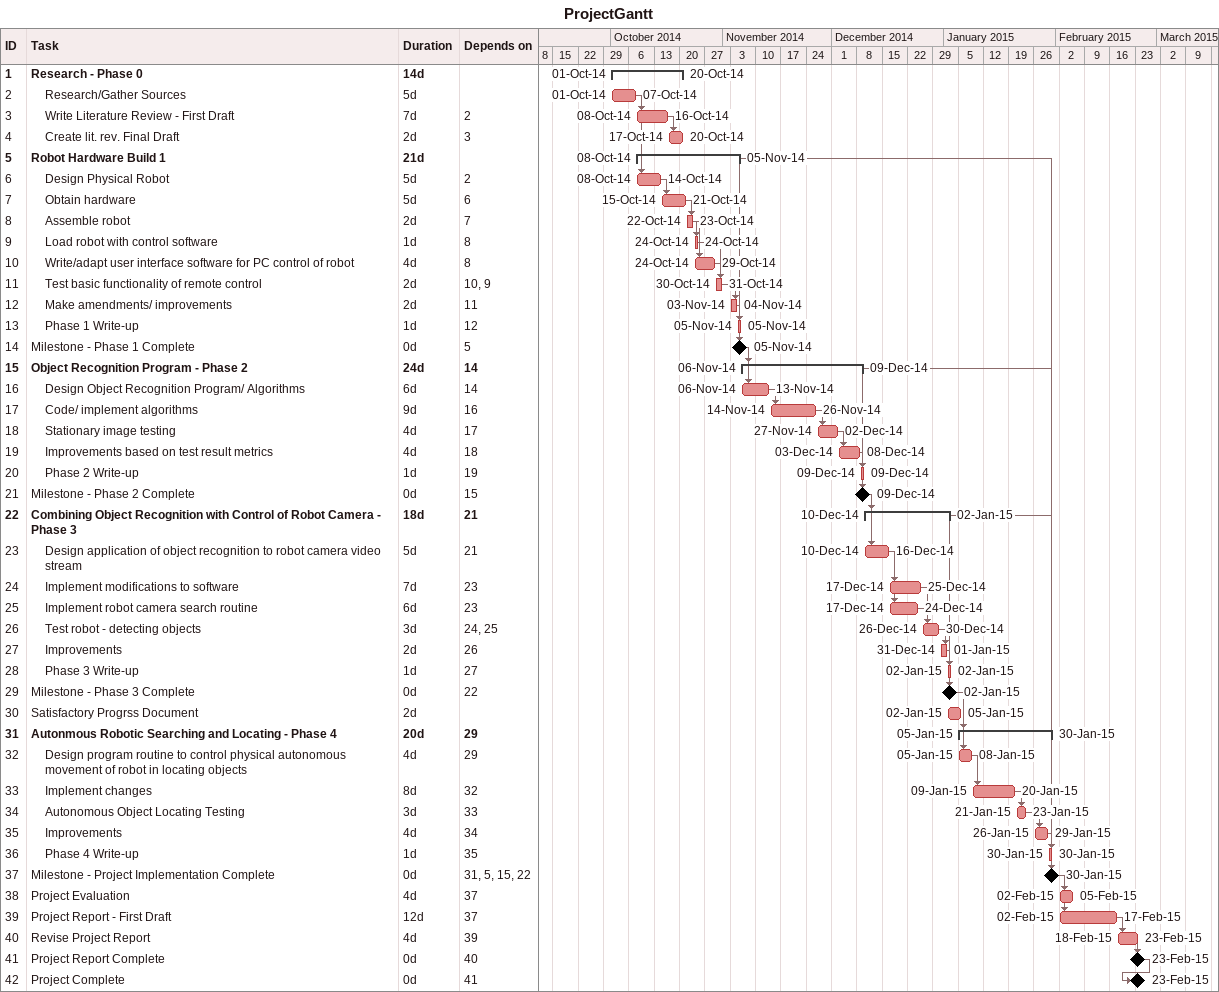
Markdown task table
ProjectGantt

| ID | Level | Task | Duration | Start | Finish | Predecessors |
|---|---|---|---|---|---|---|
| 1 | 1 | **Research - Phase 0** | 14d | 2014-10-01 | 2014-10-20 |  |
| 2 | 2 | Research/Gather Sources | 5d | 2014-10-01 | 2014-10-07 |  |
| 3 | 2 | Write Literature Review - First Draft | 7d | 2014-10-08 | 2014-10-16 | 2 |
| 4 | 2 | Create lit. rev. Final Draft | 2d | 2014-10-17 | 2014-10-20 | 3 |
| 5 | 1 | **Robot Hardware Build 1** | 21d | 2014-10-08 | 2014-11-05 |  |
| 6 | 2 | Design Physical Robot | 5d | 2014-10-08 | 2014-10-14 | 2 |
| 7 | 2 | Obtain hardware | 5d | 2014-10-15 | 2014-10-21 | 6 |
| 8 | 2 | Assemble robot | 2d | 2014-10-22 | 2014-10-23 | 7 |
| 9 | 2 | Load robot with control software | 1d | 2014-10-24 | 2014-10-24 | 8 |
| 10 | 2 | Write/adapt user interface software for PC control of robot | 4d | 2014-10-24 | 2014-10-29 | 8 |
| 11 | 2 | Test basic functionality of remote control | 2d | 2014-10-30 | 2014-10-31 | 10, 9 |
| 12 | 2 | Make amendments/ improvements | 2d | 2014-11-03 | 2014-11-04 | 11 |
| 13 | 2 | Phase 1 Write-up | 1d | 2014-11-05 | 2014-11-05 | 12 |
| 14 | 1 | Milestone - Phase 1 Complete | 0d | 2014-11-05 | 2014-11-05 | 5 |
| 15 | 1 | **Object Recognition Program - Phase 2** | 24d | 2014-11-06 | 2014-12-09 | 14 |
| 16 | 2 | Design Object Recognition Program/ Algorithms | 6d | 2014-11-06 | 2014-11-13 | 14 |
| 17 | 2 | Code/ implement algorithms | 9d | 2014-11-14 | 2014-11-26 | 16 |
| 18 | 2 | Stationary image testing | 4d | 2014-11-27 | 2014-12-02 | 17 |
| 19 | 2 | Improvements based on test result metrics | 4d | 2014-12-03 | 2014-12-08 | 18 |
| 20 | 2 | Phase 2 Write-up | 1d | 2014-12-09 | 2014-12-09 | 19 |
| 21 | 1 | Milestone - Phase 2 Complete | 0d | 2014-12-09 | 2014-12-09 | 15 |
| 22 | 1 | **Combining Object Recognition with Control of Robot Camera - Phase 3** | 18d | 2014-12-10 | 2015-01-02 | 21 |
| 23 | 2 | Design application of object recognition to robot camera video stream | 5d | 2014-12-10 | 2014-12-16 | 21 |
| 24 | 2 | Implement modifications to software | 7d | 2014-12-17 | 2014-12-25 | 23 |
| 25 | 2 | Implement robot camera search routine | 6d | 2014-12-17 | 2014-12-24 | 23 |
| 26 | 2 | Test robot - detecting objects | 3d | 2014-12-26 | 2014-12-30 | 24, 25 |
| 27 | 2 | Improvements | 2d | 2014-12-31 | 2015-01-01 | 26 |
| 28 | 2 | Phase 3 Write-up | 1d | 2015-01-02 | 2015-01-02 | 27 |
| 29 | 1 | Milestone - Phase 3 Complete | 0d | 2015-01-02 | 2015-01-02 | 22 |
| 30 | 1 | Satisfactory Progrss Document | 2d | 2015-01-02 | 2015-01-05 |  |
| 31 | 1 | **Autonmous Robotic Searching and Locating - Phase 4** | 20d | 2015-01-05 | 2015-01-30 | 29 |
| 32 | 2 | Design program routine to control physical autonomous movement of robot in locating objects | 4d | 2015-01-05 | 2015-01-08 | 29 |
| 33 | 2 | Implement changes | 8d | 2015-01-09 | 2015-01-20 | 32 |
| 34 | 2 | Autonomous Object Locating Testing | 3d | 2015-01-21 | 2015-01-23 | 33 |
| 35 | 2 | Improvements | 4d | 2015-01-26 | 2015-01-29 | 34 |
| 36 | 2 | Phase 4 Write-up | 1d | 2015-01-30 | 2015-01-30 | 35 |
| 37 | 1 | Milestone - Project Implementation Complete | 0d | 2015-01-30 | 2015-01-30 | 31, 5, 15, 22 |
| 38 | 1 | Project Evaluation | 4d | 2015-02-02 | 2015-02-05 | 37 |
| 39 | 1 | Project Report - First Draft | 12d | 2015-02-02 | 2015-02-17 | 37 |
| 40 | 1 | Revise Project Report | 4d | 2015-02-18 | 2015-02-23 | 39 |
| 41 | 1 | Project Report Complete | 0d | 2015-02-23 | 2015-02-23 | 40 |
| 42 | 1 | Project Complete | 0d | 2015-02-23 | 2015-02-23 | 41 |
